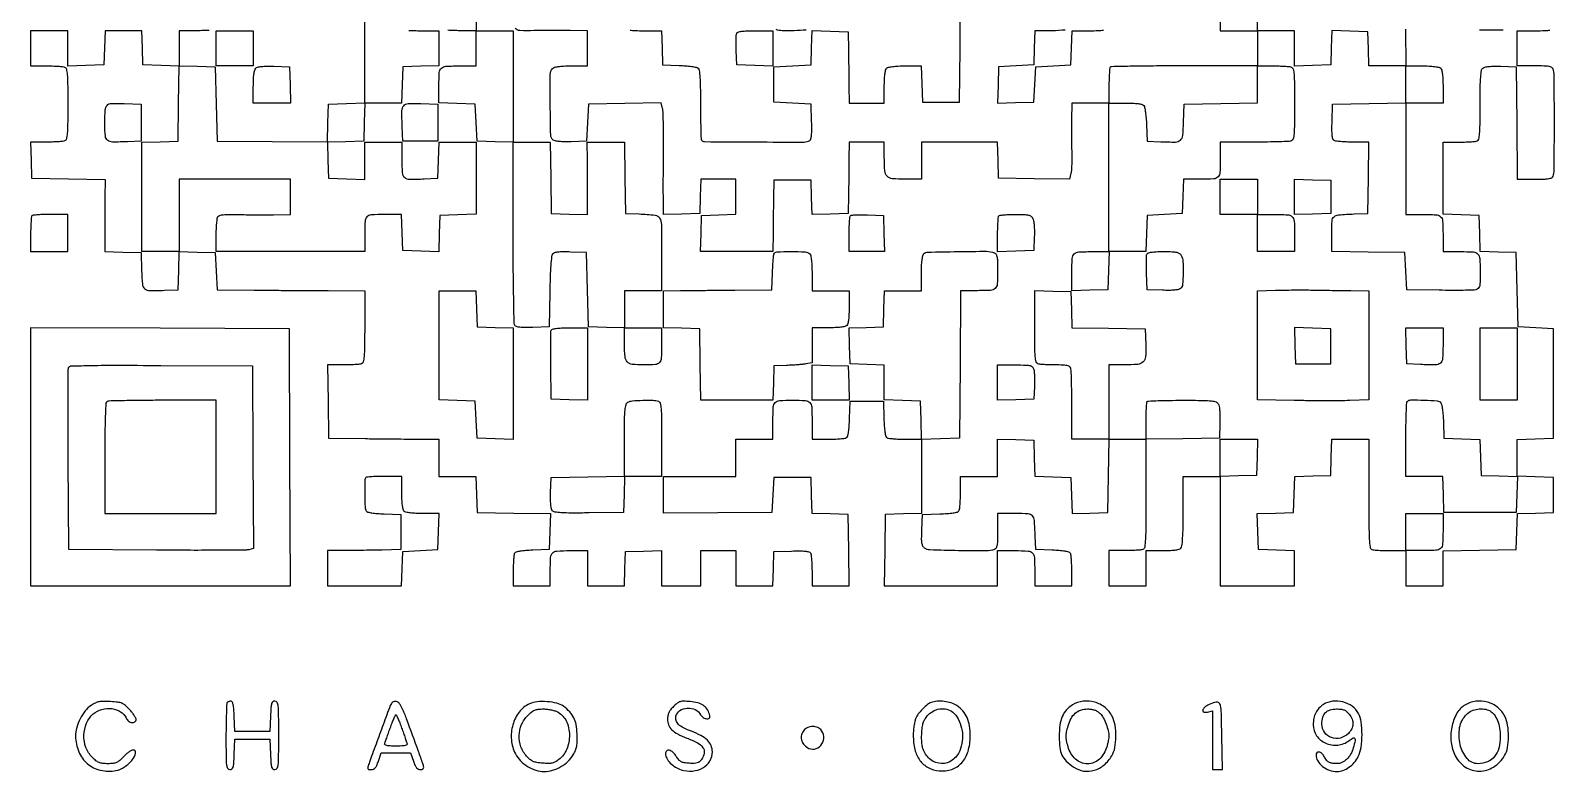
# Model space of a CAD drawing. Extents: x 156 to 936, y 95 to 969.
# Drawn here: x 156 to 936, y 95 to 474 of the extents above; entities that cross this region are included whole.
import ezdxf

# ---------------------------------------------------------------- set-up
doc = ezdxf.new("R2010")
doc.units = 0

msp = doc.modelspace()

# ---------------------------------------------------------------- linework, layer by layer
for points in [[(349.601181, 474.170532, 0.011397), (357.081787, 474), (365, 474), (365, 465.037526), (365, 456.075052), (355.75, 455.787526), (346.5, 455.5), (346.212474, 446.25), (345.924948, 437), (336.498686, 437), (327.072424, 437), (326.786212, 427.25), (326.5, 417.5), (317.212977, 417.211984), (307.925954, 416.923969), (308.212977, 407.711984), (308.5, 398.5), (317.75, 398.212474), (327, 397.924948), (327, 407.462474), (327, 417), (336.5, 417), (346, 417), (346, 408.019052, 0.01682), (346.227183, 401.267676, 0.202101), (347.372662, 398.990719, 0.176722), (349.88044, 398.058134, 0.012322), (357.520917, 398.199088), (364.5, 398.5), (364.787526, 407.75), (365.075052, 417), (374.537526, 417), (384, 417), (384, 398.537526), (384, 380.075052), (374.75, 379.787526), (365.5, 379.5), (365.211984, 370.212977), (364.923969, 360.925954), (355.711984, 361.212977), (346.5, 361.5), (346.212474, 370.75), (345.924948, 380), (337.069463, 380, 0.014889), (330.341871, 379.79962, 0.195866), (328.139748, 378.745668, 0.174757), (327.170318, 376.397656, 0.011384), (327, 368.918213), (327, 361), (289, 361), (251, 361), (251.015313, 369.25, -0.009665), (251.084374, 372.509357, -0.012708), (251.280368, 375.477874, -0.010213), (251.55538, 377.928183, -0.108551), (251.896124, 378.866166, -0.184333), (252.771148, 379.519725, -0.042456), (254.611371, 379.877611, -0.026789), (257.502486, 380.032888, -0.007081), (262.130811, 379.967769, 0.003372), (266.353091, 379.877032, 0.002083), (271.318113, 379.824514, 0.002089), (276.224355, 379.813556, 0.003753), (280.25, 379.851604), (289, 380), (289, 389), (289, 398), (279.75, 398.065327, 0.000911), (275.454106, 398.087835, 0.000484), (270.132812, 398.100863, 0.000482), (264.692963, 398.103677, 0.000748), (260, 398.094565, -0.000007), (255.342287, 398.078617, -0.000004), (250.014062, 398.060489, -0.000004), (244.851552, 398.043015, -0.000009), (240.75, 398.029238), (232, 398), (232, 379.5), (232, 361), (222.5, 361), (213, 361), (213, 388.962474), (213, 416.924948), (222.25, 417.212474), (231.5, 417.5), (231.771723, 436.787238), (232.043446, 456.074477), (241.271723, 455.787238), (250.5, 455.5), (251, 436.5), (251.5, 417.5), (279.714396, 417.300402), (307.928792, 417.100805), (308.214396, 426.800402), (308.5, 436.5), (317.75, 436.787526), (327, 437.075052), (327, 473.455738, -0.001559), (327.043843, 487.51473, -0.002438)], [(384, 483.393011), (384, 474), (393.5, 474), (403, 474), (403, 445.5), (403, 417), (412.477441, 417), (421.954883, 417), (422.227441, 398.75), (422.5, 380.5), (431.75, 380.212474), (441, 379.924948), (441.093918, 389.212474, 0.002282), (441.117363, 393.437854, 0.001343), (441.108771, 398.488977, 0.001343), (441.073069, 403.536528, 0.002296), (441.012598, 407.75), (440.83736, 417), (450.396121, 417), (459.954883, 417), (460.227441, 398.75), (460.5, 380.5), (467.5, 380.245668, -0.016774), (475.649643, 379.675385, -0.242391), (478.000194, 378.13868, -0.12618), (478.895179, 374.842613, -0.003527), (479, 359.980948), (479, 341), (469.5, 341), (460, 341), (460, 331.5), (460, 322), (469.5, 322), (479, 322), (479, 313.106989, -0.013048), (478.826319, 306.452734, -0.172537), (477.897552, 304.218081, -0.193967), (475.811393, 303.205172, -0.01721), (469.852471, 303, -0.024519), (463.919925, 303.291098, -0.18172), (461.425874, 304.519247, -0.16934), (460.26327, 307.135225, -0.020681), (460, 313.497658), (460, 321.924948), (450.75, 322.212474), (441.5, 322.5), (441, 341.5), (440.5, 360.5), (432.403945, 360.787955, 0.009179), (428.505848, 360.854987, 0.028683), (425.888226, 360.701645, 0.042759), (424.133146, 360.343442, 0.148905), (423.177736, 359.714159, 0.148709), (422.659149, 358.478879, 0.007389), (422.270344, 354.043584, 0.009943), (421.960504, 348.178124, 0.004405), (421.773792, 340.426204), (421.5, 322.5), (413.085653, 322.206902, -0.008519), (409.085459, 322.135766, -0.027159), (406.4185, 322.278749, -0.039341), (404.659703, 322.610638, -0.187221), (403.850966, 323.206902, -0.137259), (403.51657, 324.31728, -0.000528), (403.267102, 337.695067, -0.002655), (403.080334, 352.903649, -0.00166), (403.015313, 370.712474), (403, 416.924948), (393.75, 417.212474), (384.5, 417.5), (384, 427), (383.5, 436.5), (374.25, 436.787526), (365, 437.075052), (365, 445.930537, -0.014889), (365.20038, 452.658129, -0.195866), (366.254332, 454.860252, -0.174757), (368.602344, 455.829682, -0.011384), (376.081787, 456), (384, 456), (384, 465), (384, 474), (375.75, 474.015313, -0.008591), (372.501991, 474.077158, -0.011595), (369.568616, 474.251635, -0.008743)], [(462.839641, 474.311801, 0.034654), (465.412373, 474.06308, 0.006774), (470.068056, 474), (478.922134, 474), (479.211067, 465.25), (479.5, 456.5), (487.950164, 456.206324, -0.010785), (491.277033, 456.018795, -0.014438), (494.282148, 455.696775, -0.011573), (496.744742, 455.302473, -0.128401), (497.639667, 454.884087, -0.191657), (498.253173, 453.759339, -0.013522), (498.594317, 450.124863, -0.013051), (498.811289, 444.763348, -0.003739), (498.868405, 436.447311, 0.003152), (498.906789, 429.706687, 0.004847), (499.033328, 423.873794, 0.001759), (499.208212, 418.865012, 0.129506), (499.444731, 418.089428, 0.258104), (500.959902, 417.23784, 0.000633), (526.702972, 417.09386, 0.000984), (551.980868, 417.034214, 0.142382), (554.791346, 417.849904, 0.190694), (555.391597, 418.67559, 0.03736), (555.721258, 420.518039, 0.025891), (555.863419, 423.325341, 0.007874), (555.791346, 427.58457), (555.5, 436.5), (546, 437), (536.5, 437.5), (536.5, 446.5), (536.5, 455.5), (546, 456), (555.5, 456.5), (555.789473, 465.287003), (556.078945, 474.074007), (565.289473, 473.787003), (574.5, 473.5), (574.643608, 464, -0.000218), (574.706331, 459.727313, -0.000136), (574.776284, 454.720312, -0.000137), (574.842549, 449.784503, -0.000248), (574.893608, 445.75), (575, 437), (584, 437), (593, 437), (593, 445.3, -0.011084), (593.07823, 448.828493, -0.020332), (593.322289, 451.693122, -0.021091), (593.689458, 453.860329, -0.144849), (594.2, 454.8, -0.144682), (595.138013, 455.310039, -0.021131), (597.298731, 455.677383, -0.02038), (600.152513, 455.921656, -0.011159), (603.662474, 456), (611.924948, 456), (612.212474, 446.75), (612.5, 437.5), (622, 437.5), (631.5, 437.5), (631.765825, 464.931203, 0.001979), (631.845401, 478.813182, 0.009294)], [(247.393226, 474.169516, -0.011337), (239.918213, 474), (232, 474), (232, 464.962474), (232, 455.924948), (222.75, 456.212474), (213.5, 456.5), (213.211067, 465.25), (212.922134, 474), (203.5, 474), (194.077866, 474), (193.788933, 465.25), (193.5, 456.5), (184.25, 456.212474), (175, 455.924948), (175, 464.962474), (175, 474), (165.5, 474), (156, 474), (156, 465), (156, 456), (163.918213, 456, -0.00705), (167.066073, 455.955615, -0.008902), (169.9751, 455.821697, -0.007317), (172.400281, 455.631074, -0.06844), (173.418213, 455.393011, -0.248646), (174.287914, 454.395349, -0.036527), (174.720076, 451.657417, -0.018394), (174.948864, 446.766599, -0.00249), (175, 436.5, -0.00249), (174.948864, 426.233401, -0.018394), (174.720076, 421.342583, -0.036527), (174.287914, 418.604651, -0.248646), (173.418213, 417.606989, -0.068543), (172.399219, 417.368898, -0.007277), (169.964077, 417.178303, -0.008872), (167.042924, 417.044383, -0.007017), (163.880687, 417), (155.924948, 417), (156.212474, 407.75), (156.5, 398.5), (175.308155, 398.227721), (194.11631, 397.955442), (193.994184, 388.727721, 0.001587), (193.951937, 384.528032, 0.000933), (193.926724, 379.504479, 0.000933), (193.920254, 374.482371, 0.001592), (193.936029, 370.287526), (194, 361.075052), (203.25, 360.787526), (212.5, 360.5), (212.787398, 351.259666, 0.015844), (213.223546, 344.321238, 0.194277), (214.421808, 342.009645, 0.177046), (216.942653, 341.065605, 0.012739), (224.520917, 341.199088), (231.5, 341.5), (231.786659, 351.287041), (232.073318, 361.074081), (241.286659, 360.787041), (250.5, 360.5), (251, 351), (251.5, 341.5), (270.5, 341.293811, 0.000664), (279.132135, 341.211597, 0.000393), (289.426562, 341.135321, 0.000394), (299.697251, 341.07539, 0.000678), (308.25, 341.043811), (327, 341), (327, 322.606989, -0.002472), (326.948927, 312.276552, -0.018295), (326.72025, 307.359559, -0.036273), (326.288503, 304.606822, -0.24904), (325.418213, 303.606989, -0.068501), (324.399656, 303.368909, -0.007293), (321.968619, 303.178303, -0.008885), (319.052461, 303.044384, -0.007031), (315.896147, 303), (307.955869, 303), (308.227935, 284.25), (308.5, 265.5), (327.5, 265.299228, 0.000224), (335.452664, 265.218754, 0.000205), (343.635938, 265.142972, 0.000205), (350.936742, 265.081359, 0.000677), (355.75, 265.049228), (365, 265), (365, 255.5), (365, 246), (374.462474, 246), (383.924948, 246), (384.212474, 236.75), (384.5, 227.5), (403.287232, 227.227798), (422.074464, 226.955596), (421.787232, 217.727798), (421.5, 208.5), (413.031844, 208.206033, 0.010674), (409.460658, 208.005667, 0.020911), (406.63313, 207.666992, 0.02067), (404.533237, 207.236162, 0.192561), (403.797157, 206.706033, 0.110752), (403.494844, 205.866303, 0.009471), (403.251296, 203.57771, 0.012155), (403.07711, 200.806269, 0.009121), (403.015313, 197.75), (403, 190), (412.5, 190), (422, 190), (422, 197.418213, -0.01257), (422.178205, 204.50542, -0.179949), (423.159562, 206.785965, -0.190034), (425.370658, 207.807402, -0.014293), (432.106989, 208), (441, 208), (441, 199), (441, 190), (450.461067, 190), (459.922134, 190), (460.211067, 198.75), (460.5, 207.5), (469.75, 207.787526), (479, 208.075052), (479, 199.037526), (479, 190), (489, 190), (499, 190), (499, 199), (499, 208), (508, 208), (517, 208), (517, 199), (517, 190), (526.461067, 190), (535.922134, 190), (536.211067, 198.75), (536.5, 207.5), (545.41543, 207.791346, -0.007874), (549.674656, 207.863419, -0.025891), (552.481964, 207.721257, -0.03736), (554.324421, 207.391596, -0.190691), (555.150117, 206.791346, -0.10844), (555.472644, 205.905885, -0.010308), (555.733216, 203.60277, -0.012782), (555.918998, 200.812394, -0.009736), (555.984687, 197.75), (556, 190), (565.522559, 190), (575.045117, 190), (574.772559, 208.25), (574.5, 226.5), (565.287036, 226.787036), (556.074071, 227.074071), (555.787036, 236.287036), (555.5, 245.5), (546, 245.5), (536.5, 245.5), (536, 236.5), (535.5, 227.5), (507.75, 227.299631), (480, 227.099262), (480, 236.549631), (480, 246), (498.5, 246), (517, 246), (517, 255.5), (517, 265), (526.5, 265), (536, 265), (536, 274.393011, -0.012408), (536.176283, 281.495521, -0.178439), (537.149829, 283.780378, -0.191368), (539.345666, 284.805247, -0.01463), (546, 285, -0.01463), (552.654334, 284.805247, -0.191368), (554.850171, 283.780378, -0.178439), (555.823717, 281.495521, -0.012408), (556, 274.393011), (556, 265), (564.25, 265.015313, 0.008591), (567.498009, 265.077158, 0.011595), (570.431384, 265.251635, 0.008743), (572.855762, 265.495093, 0.112618), (573.707902, 265.798312, 0.195149), (574.24575, 266.552989, 0.020215), (574.673305, 268.737125, 0.020298), (575.008289, 271.707636, 0.009786), (575.207902, 275.532999), (575.5, 284.5), (584, 284.5), (592.5, 284.5), (592.792098, 275.532999, 0.009786), (592.991711, 271.707636, 0.020298), (593.326695, 268.737125, 0.020215), (593.75425, 266.552989, 0.195149), (594.292098, 265.798312, 0.112618), (595.144238, 265.495093, 0.008743), (597.568616, 265.251635, 0.011595), (600.501991, 265.077158, 0.008591), (603.75, 265.015313), (612, 265), (612, 246.037526), (612, 227.075052), (602.75, 226.787526), (593.5, 226.5), (593.227441, 208.25), (592.954883, 190), (621.977441, 190), (651, 190), (651, 199), (651, 208), (659.893011, 208, -0.014293), (666.629342, 207.807402, -0.190034), (668.840438, 206.785965, -0.179949), (669.821795, 204.50542, -0.01257), (670, 197.418213), (670, 190), (679.5, 190), (689, 190), (688.984687, 197.75, 0.009121), (688.92289, 200.806269, 0.012155), (688.748704, 203.57771, 0.009471), (688.505156, 205.866303, 0.110752), (688.202843, 206.706033, 0.192561), (687.466763, 207.236162, 0.02067), (685.36687, 207.666992, 0.020911), (682.539342, 208.005667, 0.010674), (678.968156, 208.206033), (670.5, 208.5), (670.245668, 215.5, 0.009074), (669.810854, 223.47539, 0.165509), (668.832254, 225.785755, 0.199016), (666.706186, 226.810651, 0.014075), (659.980948, 227), (651, 227), (651, 218.106989, -0.00673), (650.937024, 213.428287, -0.034532), (650.688469, 210.845898, -0.06988), (650.217093, 209.346128, -0.192406), (649.418213, 208.606989, -0.092118), (645.257899, 207.838367, -0.004379), (631.006148, 207.977807, -0.003049), (616.355023, 208.338894, -0.151297), (613.644932, 209.270365, -0.118939), (612.768477, 210.305331, -0.077992), (612.2893, 211.800071, -0.040111), (612.110962, 214.193453, -0.007825), (612.203802, 218.520365), (612.5, 226.5), (621.467001, 226.792098, 0.009786), (625.292364, 226.991711, 0.020298), (628.262875, 227.326695, 0.020215), (630.447011, 227.75425, 0.195149), (631.201688, 228.292098, 0.112618), (631.504907, 229.144238, 0.008743), (631.748365, 231.568616, 0.011595), (631.922842, 234.501991, 0.008591), (631.984687, 237.75), (632, 246), (641.5, 246), (651, 246), (651, 255.537526), (651, 265.075052), (660.25, 264.787526), (669.5, 264.5), (669.787036, 255.287036), (670.074071, 246.074071), (679.287036, 245.787036), (688.5, 245.5), (688.788016, 236.212977), (689.076031, 226.925954), (698.288016, 227.212977), (707.5, 227.5), (707.772065, 246.25), (708.044131, 265), (717.489278, 265), (726.934426, 265), (726.934426, 237.094407, -0.001519), (726.886312, 221.257021, -0.012056), (726.665224, 213.935252, -0.018991), (726.275534, 209.724126, -0.27518), (725.385426, 208.594407, -0.068895), (724.383989, 208.361159, -0.007139), (721.965469, 208.174607, -0.008769), (719.063702, 208.043456, -0.006907), (715.918213, 208), (708, 208), (708, 199), (708, 190), (717.5, 190), (727, 190), (727, 199), (727, 208), (735.3, 208, 0.011084), (738.828493, 208.07823, 0.020332), (741.693122, 208.322289, 0.021091), (743.860329, 208.689458, 0.144849), (744.8, 209.2, 0.17093), (745.380286, 210.411132, 0.011288), (745.716292, 214.324625, 0.011908), (745.936048, 219.919232, 0.003861), (746, 228.2), (746, 246), (755.5, 246), (765, 246), (765, 218), (765, 190), (784, 190), (803, 190), (803, 198.962474), (803, 207.924948), (793.75, 208.212474), (784.5, 208.5), (784.212977, 217.711984), (783.925954, 226.923969), (793.212977, 227.211984), (802.5, 227.5), (802.787036, 236.712964), (803.074071, 245.925929), (812.287036, 246.212964), (821.5, 246.5), (821.787526, 255.75), (822.075052, 265), (831.537526, 265), (841, 265), (841, 237.106989, 0.001482), (841.047441, 221.102837, 0.01238), (841.269618, 213.864913, 0.020733), (841.66906, 209.7558, 0.273), (842.581787, 208.606989, 0.06844), (843.599719, 208.368926, 0.007317), (846.0249, 208.178303, 0.008902), (848.933927, 208.044385, 0.00705), (852.081787, 208), (860, 208), (860, 199), (860, 190), (869.5, 190), (879, 190), (879, 198.977935), (879, 207.955869), (897.75, 208.227935), (916.5, 208.5), (916.787036, 217.712964), (917.074071, 226.925929), (926.287036, 227.212964), (935.5, 227.5), (935.5, 236.5), (935.5, 245.5), (926.25, 245.787526), (917, 246.075052), (917, 255.5), (917, 264.924948), (926.25, 265.212474), (935.5, 265.5), (935.5, 293.5), (935.5, 321.5), (926.5, 322), (917.5, 322.5), (917, 341.5), (916.5, 360.5), (907.287036, 360.787036), (898.074071, 361.074071), (897.787036, 370.287036), (897.5, 379.5), (888.25, 379.787526), (879, 380.075052), (879, 398.537526), (879, 417), (886.918213, 417, 0.00705), (890.066073, 417.044385, 0.008902), (892.9751, 417.178303, 0.007317), (895.400281, 417.368926, 0.06844), (896.418213, 417.606989, 0.246695), (897.285033, 418.593997, 0.037784), (897.719208, 421.260783, 0.018884), (897.948549, 426.025472, 0.002583), (898, 435.984544, -0.00321), (898.058818, 445.144905, -0.015308), (898.286175, 450.373569, -0.021944), (898.673661, 453.643515, -0.180999), (899.405204, 454.921326, -0.126804), (900.431833, 455.405224, -0.023545), (902.514748, 455.701133, -0.021342), (905.264652, 455.842502, -0.01153), (908.655204, 455.793771), (916.5, 455.5), (916.765335, 426.75), (917.030671, 398), (925.908347, 398, 0.006747), (930.577981, 398.063017, 0.03458), (933.156567, 398.311637, 0.069951), (934.654434, 398.783078, 0.192265), (935.393011, 399.581787, 0.091131), (935.951795, 402.573538, 0.000722), (935.987056, 427, 0.000722), (935.951795, 451.426462, 0.091131), (935.393011, 454.418213, 0.192406), (934.653872, 455.217093, 0.06988), (933.154102, 455.688469, 0.034532), (930.571713, 455.937024, 0.00673), (925.893011, 456), (917, 456), (917, 465), (917, 474), (925.980948, 474, 0.004718), (931.547349, 474.05252, 0.05329), (933.733065, 474.327943, 0.154152)], [(859.772065, 474.75), (860.044131, 456), (868.322065, 456, -0.011128), (871.839661, 455.921703, -0.02036), (874.697912, 455.677518, -0.021115), (876.861303, 455.310247, -0.144751), (877.8, 454.8, -0.144849), (878.310542, 453.860329, -0.021091), (878.677711, 451.693122, -0.020332), (878.92177, 448.828493, -0.011084), (879, 445.3), (879, 437), (869.5, 437), (860, 437), (860, 408.5), (860, 380), (867.918213, 380, -0.01141), (875.400012, 379.829247, -0.175208), (877.747254, 378.85745, -0.195511), (878.800362, 376.650479, -0.014768), (879, 369.893011), (879, 361), (887.893011, 361, -0.01475), (894.649733, 360.800634, -0.195308), (896.856829, 359.748727, -0.175386), (897.828979, 357.404021, -0.011451), (898, 349.937265, -0.005849), (897.943679, 345.122926, -0.059251), (897.661238, 343.143911, -0.157096), (896.993926, 342.106856, -0.111894), (895.75, 341.483537, -0.053901), (894.202744, 341.275019, -0.002978), (889.314063, 341.175744, -0.004581), (883.484344, 341.145502, -0.003332), (877, 341.214485), (860.5, 341.5), (860, 351), (859.5, 360.5), (840.75, 360.772065), (822, 361.044131), (822, 370.003013, -0.014145), (822.189786, 376.710381, -0.199221), (823.215181, 378.833819, -0.165247), (825.526075, 379.811123, -0.009063), (833.5, 380.245668), (840.5, 380.5), (840.772559, 398.75), (841.045117, 417), (832.772559, 417.015313, -0.009134), (829.509928, 417.080959, -0.012165), (826.550731, 417.266784, -0.009491), (824.107057, 417.526844, -0.110532), (823.208654, 417.849883, -0.190691), (822.608404, 418.675579, -0.03736), (822.278743, 420.518036, -0.025891), (822.136581, 423.325344, -0.007874), (822.208654, 427.58457), (822.5, 436.5), (841.25, 436.772065), (860, 437.044131), (860, 446.522065), (860, 456), (850.538933, 456), (841.077866, 456), (840.788933, 464.75), (840.5, 473.5), (831.289473, 473.787003), (822.078945, 474.074007), (821.789473, 465.287003), (821.5, 456.5), (812.25, 456.212474), (803, 455.924948), (803, 464.962474), (803, 474), (793.5, 474), (784, 474), (784, 465), (784, 456), (791.918213, 456, -0.00705), (795.066073, 455.955615, -0.008902), (797.9751, 455.821697, -0.007317), (800.400281, 455.631074, -0.06844), (801.418213, 455.393011, -0.248646), (802.287914, 454.395349, -0.036527), (802.720076, 451.657417, -0.018394), (802.948864, 446.766599, -0.00249), (803, 436.5, -0.00249), (802.948864, 426.233401, -0.018394), (802.720076, 421.342583, -0.036527), (802.287914, 418.604651, -0.248646), (801.418213, 417.606989, -0.081401), (800.244542, 417.364228, -0.002396), (795.184475, 417.178303, -0.00474), (789.207024, 417.044049, -0.003244), (782.418213, 417), (765, 417), (765, 409.081787, -0.011383), (764.829699, 401.602433, -0.17474), (763.860357, 399.254392, -0.19588), (761.658416, 398.200408, -0.014894), (754.931944, 398), (746.077866, 398), (745.788933, 389.25), (745.5, 380.5), (736.5, 380), (727.5, 379.5), (727.212474, 370.25), (726.924948, 361), (717.498686, 361), (708.072424, 361), (707.786212, 351.25), (707.5, 341.5), (698.25, 341.212474), (689, 340.924948), (689, 350.355485, -0.013197), (689.189698, 357.541333, -0.190437), (690.231208, 359.817374, -0.181487), (692.568899, 360.822885, -0.011786), (700.081787, 361), (708, 361), (708, 399), (708, 437), (698.5, 437), (689, 437), (688.838091, 428.25, 0.003771), (688.795283, 424.344205, 0.002445), (688.801941, 419.82698, 0.002458), (688.851714, 415.415346, 0.004662), (688.942392, 411.863125, -0.009179), (688.994347, 408.712284, -0.009166), (688.930666, 405.560183, -0.009041), (688.774891, 402.811481, -0.035393), (688.528646, 401.130423), (687.848688, 398.034595), (669.674344, 398.267298), (651.5, 398.5), (651.212474, 407.75), (650.924948, 417), (631.462474, 417), (612, 417), (612, 407.5), (612, 398), (603.535184, 398, -0.022302), (597.035872, 398.290042, -0.186391), (594.4438, 399.567014, -0.169875), (593.254185, 402.319431, -0.017857), (593, 409.434259), (593, 417), (584, 417), (575, 417), (574.920976, 408.25, -0.000753), (574.878466, 404.215499, -0.000414), (574.814941, 399.279688, -0.000413), (574.742218, 394.27269, -0.000662), (574.670976, 390), (574.5, 380.5), (565.289473, 380.212997), (556.078945, 379.925993), (555.789473, 388.712997), (555.5, 397.5), (546, 397.5), (536.5, 397.5), (536.301866, 388.5, 0.00132), (536.222157, 384.385751, 0.000758), (536.146698, 379.426562, 0.000758), (536.08599, 374.443617, 0.001265), (536.051866, 370.25), (536, 361), (517.462474, 361), (498.924948, 361), (499.212474, 370.25), (499.5, 379.5), (508.25, 379.788933), (517, 380.077866), (517, 389.038933), (517, 398), (508.038933, 398), (499.077866, 398), (498.788933, 389.25), (498.5, 380.5), (489.25, 380.212474), (480, 379.924948), (479.898752, 388.712474, -0.002787), (479.871905, 393.226986, -0.000901), (479.881459, 399.912414, -0.000898), (479.918831, 407.34701, -0.001008), (479.982061, 414.5, 0.003951), (480.001886, 421.213327, 0.005243), (479.907617, 427.320421, 0.003792), (479.736451, 432.427231, 0.051377), (479.469468, 434.271647), (478.772318, 437.043293), (460.136159, 436.771647), (441.5, 436.5), (441, 427), (440.5, 417.5), (432.655204, 417.206229, -0.011727), (429.32553, 417.159687, -0.020341), (426.563485, 417.298328, -0.021306), (424.44118, 417.58321, -0.129894), (423.445744, 418.045028, -0.217263), (422.245246, 420.529005, -0.003651), (422.010814, 436.138481, -0.004249), (422.022922, 451.582871, -0.172543), (423.162985, 454.696385, -0.155978), (424.086006, 455.286204, -0.030559), (426.04241, 455.678812, -0.024349), (428.822282, 455.924802, -0.009893), (432.622445, 456), (441, 456), (441, 465), (441, 474), (432.25, 474.144302, 0.003627), (428.201692, 474.181697, 0.001963), (423.219828, 474.172025, 0.001955), (418.147462, 474.122437, 0.003084), (413.796224, 474.03604, -0.01523), (406.428085, 474.068727, -0.205733), (404.044744, 475.192791, -0.181555)], [(552.980818, 474.363546, -0.010529), (546.803752, 474.020456, -0.014609), (540.708899, 473.988687, -0.085811), (537.581787, 474.606989, -0.273774)], [(685.653818, 474.352531, -0.026199), (678.930525, 474), (670.077866, 474), (669.788933, 465.25), (669.5, 456.5), (660.5, 456), (651.5, 455.5), (651.211971, 446.211971), (650.923942, 436.923942), (660.211971, 437.211971), (669.5, 437.5), (670, 446.5), (670.5, 455.5), (679.5, 456), (688.5, 456.5), (688.788933, 465.25), (689.077866, 474), (697.931944, 474, 0.006774), (702.587627, 474.06308, 0.034654), (705.160359, 474.311801, 0.07006)], [(909.747913, 474.197675, -0.00164), (897.74197, 474.293917)]]:
    msp.add_lwpolyline(points, format="xyb")
msp.add_lwpolyline([(764.984687, 492.25), (765, 474), (774.5, 474), (784, 474), (784, 493.5)])
for points in [[(270, 465), (270, 456), (260.5, 456), (251, 456), (251, 465), (251, 474), (260.5, 474), (270, 474)], [(821.5, 389), (821.5, 380.5), (812.25, 380.212474), (803, 379.924948), (803, 389), (803, 398.075052), (812.25, 397.787526), (821.5, 397.5)], [(384.212474, 331.75), (384.5, 322.5), (393.75, 322.212474), (403, 321.924948), (403, 293.424948), (403, 264.924948), (393.75, 265.212474), (384.5, 265.5), (384, 275), (383.5, 284.5), (374.282787, 284.787092), (365.065574, 285.074184), (365.065574, 313.037092), (365.065574, 341), (374.495261, 341), (383.924948, 341)], [(156, 256.007138), (156, 190), (222.50719, 190), (289.014379, 190), (288.75719, 255.75), (288.5, 321.5), (222.25, 321.757138), (156, 322.014276)], [(803.211971, 312.788029), (803.5, 303.5), (812.5, 303.5), (821.5, 303.5), (821.5, 312.5), (821.5, 321.5), (812.211971, 321.788029), (802.923942, 322.076058)], [(917, 303.5), (917, 285), (907.5, 285), (898, 285), (898, 303.5), (898, 322), (907.5, 322), (917, 322)], [(574.788933, 293.75), (575.077866, 285), (565.538933, 285), (556, 285), (556, 294.037526), (556, 303.075052), (565.25, 302.787526), (574.5, 302.5)], [(783.787526, 255.75), (783.5, 246.5), (774.25, 246.212474), (765, 245.924948), (765, 255.462474), (765, 265), (774.537526, 265), (784.075052, 265)]]:
    msp.add_lwpolyline(points, close=True)
for points in [[(536, 464.962474), (536, 455.924948), (526.75, 456.212474), (517.5, 456.5), (517.203033, 463.906415, -0.007079), (517.126964, 466.841003, -0.009185), (517.144753, 469.531874, -0.007235), (517.23321, 471.773024, -0.078282), (517.421649, 472.656415, -0.228018), (518.10667, 473.302323, -0.041983), (519.847946, 473.698536, -0.027394), (522.610611, 473.934044, -0.007567), (526.968615, 474), (536, 474)], [(288.787526, 446.25), (289.075052, 437), (279.537526, 437), (270, 437), (270, 445.3, -0.010869), (270.078193, 448.896692, -0.021373), (270.324495, 451.746533, -0.023516), (270.70151, 453.866807, -0.141534), (271.236619, 454.836619, -0.141627), (272.215618, 455.376564, -0.030081), (274.156875, 455.694801, -0.024175), (276.863904, 455.841129, -0.010354), (280.486619, 455.786619), (288.5, 455.5)], [(708.666667, 455.333333, 0.174709), (708.400808, 454.76784, 0.005871), (708.195833, 452.267708, 0.010477), (708.048334, 449.266524, 0.007039), (708, 445.833333), (708, 437), (716.377555, 437, -0.009913), (720.171204, 436.92478, -0.024242), (722.952749, 436.679019, -0.030268), (724.913227, 436.287489, -0.156365), (725.833879, 435.700164, -0.126595), (726.271826, 434.772011, -0.012295), (726.682026, 432.299919, -0.014976), (727.015093, 429.281363, -0.011302), (727.206324, 425.950164), (727.5, 417.5), (734.479083, 417.199088, 0.012739), (742.057347, 417.065605, 0.177046), (744.578192, 418.009645, 0.194277), (745.776454, 420.321238, 0.015844), (746.212602, 427.259666), (746.5, 436.5), (765.25, 436.772065), (784, 437.044131), (784, 446.522065), (784, 456), (746.666667, 456, 0.001672), (732.305602, 455.951986, 0.002714), (720.104167, 455.804167, 0.000419), (709.306701, 455.605679, 0.193922)], [(212.5, 427), (212.5, 417.5), (205.520917, 417.199088, -0.011811), (197.98911, 417.052442, -0.162596), (195.437447, 417.916553, -0.211695), (194.257441, 420.052759, -0.021864), (194, 425.937265, -0.011002), (194.165919, 433.476929, -0.175313), (195.125397, 435.803802, -0.203636), (197.295242, 436.801078, -0.015577), (203.87125, 436.787164), (212.5, 436.5)], [(364.5, 427), (364.5, 417.5), (355.5, 417.5), (346.5, 417.5), (346.201382, 424.988223, -0.010793), (346.053283, 433.09251, -0.171264), (346.964371, 435.647386, -0.215502), (349.19633, 436.765743, -0.018266), (355.778718, 436.788514), (364.5, 436.5)], [(784, 389), (784, 380), (791.918213, 380, -0.01141), (799.400012, 379.829247, -0.175208), (801.747254, 378.85745, -0.195511), (802.800362, 376.650479, -0.014768), (803, 369.893011), (803, 361), (793.5, 361), (784, 361), (784, 370.5), (784, 380), (774.5, 380), (765, 380), (765, 389), (765, 398), (774.5, 398), (784, 398)], [(156.666667, 379.333333, 0.174709), (156.400808, 378.76784, 0.005871), (156.195833, 376.267708, 0.010477), (156.048334, 373.266524, 0.007039), (156, 369.833333), (156, 361), (165.5, 361), (175, 361), (175, 370.5), (175, 380), (166.166667, 380, 0.007039), (162.733476, 379.951666, 0.010477), (159.732292, 379.804167, 0.005871), (157.23216, 379.599192, 0.174709)], [(592.787526, 370.25), (593.075052, 361), (584.037526, 361), (575, 361), (575, 369.833333, -0.007429), (575.05105, 373.269125, -0.010988), (575.206746, 376.278621, -0.006414), (575.423524, 378.778731, -0.173222), (575.703816, 379.370483, -0.17855), (576.286747, 379.639255, -0.007766), (578.564452, 379.783202, -0.012381), (581.319749, 379.846095, -0.008434), (584.453816, 379.787149), (592.5, 379.5)], [(669.008312, 377.984468, -0.085886), (669.410016, 376.772475, -0.016005), (669.683915, 374.435874, -0.016723), (669.826685, 371.651967, -0.014587), (669.793496, 368.734468), (669.5, 361.5), (660.25, 361.212474), (651, 360.924948), (651, 369.795808, -0.007009), (651.048332, 373.243385, -0.010438), (651.195833, 376.256685, -0.00583), (651.400781, 378.767459, -0.174822), (651.666667, 379.333333, -0.171164), (652.220445, 379.598354, -0.007179), (654.428206, 379.804167, -0.011682), (657.095155, 379.951616, -0.007967), (660.131483, 380, -0.007548), (664.548122, 379.933322, -0.048307), (666.765464, 379.650803, -0.102816), (668.085435, 379.048339, -0.112042)], [(554.8, 359.8, -0.147006), (555.316915, 358.838945, -0.020534), (555.681818, 356.584848, -0.019692), (555.923212, 353.57572, -0.010168), (556, 349.8), (556, 341), (565.5, 341), (575, 341), (575, 332.7, -0.011084), (574.92177, 329.171507, -0.020332), (574.677711, 326.306878, -0.021091), (574.310542, 324.139671, -0.144849), (573.8, 323.2, -0.144849), (572.860329, 322.689458, -0.021091), (570.693122, 322.322289, -0.020332), (567.828493, 322.07823, -0.011084), (564.3, 322), (556, 322), (556, 313.045313), (556, 304.090626), (552.75, 303.541226, -0.016338), (551.067278, 303.313028, -0.005182), (548.545313, 303.080976, -0.005167), (545.726918, 302.880374, -0.005727), (543, 302.745913), (536.5, 302.5), (536.211067, 293.75), (535.922134, 285), (517.483626, 285), (499.045117, 285), (498.772559, 303.25), (498.5, 321.5), (489.25, 321.787526), (480, 322.075052), (480, 331.537526), (480, 341), (488.75, 341.060367, 0.00041), (493.35831, 341.095943, 0.000117), (500.510938, 341.158706, 0.000118), (508.584007, 341.23334, 0.000125), (516.5, 341.310367), (535.5, 341.5), (535.768614, 350, -0.004465), (535.904305, 353.346889, -0.006031), (536.090511, 356.370313, -0.004196), (536.297926, 358.895256, -0.063887), (536.487229, 359.75, -0.302967), (537.975738, 360.851074, -0.011451), (545.241257, 361.037346, -0.013898), (552.427086, 360.857199, -0.18521)], [(649.418213, 360.393011, -0.191418), (650.215888, 359.657806, -0.070374), (650.68772, 358.171299, -0.03487), (650.936736, 355.615452, -0.006853), (651, 351, -0.015105), (650.798403, 344.328164, -0.196397), (649.743636, 342.134952, -0.17403), (647.395765, 341.169684, -0.011363), (639.930238, 341), (632.02405, 341), (631.762025, 303.25), (631.5, 265.5), (621.786643, 265.21423), (612.073287, 264.92846), (611.786643, 274.71423), (611.5, 284.5), (602.25, 284.787526), (593, 285.075052), (593, 293.998593), (593, 302.922134), (584.25, 303.211067), (575.5, 303.5), (575.212997, 312.710527), (574.925993, 321.921055), (583.712997, 322.210527), (592.5, 322.5), (592.787526, 331.75), (593.075052, 341), (602.537526, 341), (612, 341), (612, 349.8, -0.010168), (612.076788, 353.57572, -0.019692), (612.318182, 356.584848, -0.020534), (612.683085, 358.838945, -0.147006), (613.2, 359.8, -0.192327), (615.295436, 360.699267, -0.00225), (630.616753, 361.019097, -0.003894), (645.347604, 361.145544, -0.09206)], [(744.964816, 359.065741, -0.106729), (745.87883, 355.872074, -0.021971), (746.009357, 349.981917, -0.017974), (745.670347, 344.115342, -0.198655), (744.594796, 342.078674, -0.126804), (743.568167, 341.594776, -0.023545), (741.485252, 341.298867, -0.021342), (738.735348, 341.157498, -0.01153), (735.344796, 341.206229), (727.5, 341.5), (727.206869, 349.916411, -0.006125), (727.131923, 353.23728, -0.008183), (727.150171, 356.252242, -0.006003), (727.236697, 358.764851, -0.080166), (727.425484, 359.666411, -0.220823), (728.073166, 360.294093, -0.044921), (729.664091, 360.692306, -0.02981), (732.149804, 360.931365, -0.009069), (735.933431, 361, -0.0074), (740.407308, 360.933784, -0.045377), (742.695822, 360.657161, -0.096493), (744.053158, 360.077882, -0.121501)], [(688.787236, 331.271928), (689.074471, 322.043857), (707.787236, 321.771928), (726.5, 321.5), (726.796198, 313.520365, -0.024754), (726.7176, 307.179672, -0.188489), (725.484212, 304.521953, -0.172538), (722.711576, 303.277182, -0.02007), (715.80887, 303), (708, 303), (708, 284), (708, 265), (698.5, 265), (689, 265), (689, 282.418213, 0.003244), (688.955951, 289.207024, 0.00474), (688.821697, 295.184475, 0.002396), (688.635772, 300.244542, 0.081401), (688.393011, 301.418213, 0.176711), (687.715136, 302.197023, 0.077051), (686.40921, 302.675157, 0.040223), (684.220641, 302.931881, 0.009092), (680.474799, 303, -0.007618), (677.55946, 303.044422, -0.009419), (674.846597, 303.178303, -0.008009), (672.581709, 303.369384, -0.066654), (671.581787, 303.606989, -0.249177), (670.711291, 304.60758, -0.036185), (670.27969, 307.365513, -0.018261), (670.051051, 312.291687, -0.002466), (670, 322.644515), (670, 341.075052), (679.25, 340.787526), (688.5, 340.5)], [(831.75, 341.063793), (841, 341), (841, 313.036212), (841, 285.072424), (831.25, 284.786212, -0.005573), (826.247186, 284.695144, -0.001813), (818.85625, 284.669796, -0.001807), (810.643566, 284.70109, -0.002035), (802.75, 284.791817), (784, 285.083634), (784, 313.004291), (784, 340.924948), (793.25, 341.212474, -0.004156), (797.51219, 341.309506, -0.002297), (802.720312, 341.360841, -0.002289), (807.999661, 341.364454, -0.003681), (812.5, 341.313793, 0.000868), (817.000323, 341.237811, 0.00054), (822.279688, 341.163546, 0.000542), (827.487862, 341.101549, 0.000981)], [(441, 303.462474), (441, 284.924948), (431.75, 285.212474), (422.5, 285.5), (422.267123, 302.5, -0.00257), (422.210592, 309.10516, -0.003849), (422.235279, 314.873438, -0.001636), (422.310426, 319.800433, -0.082207), (422.485738, 320.75, -0.245532), (423.122652, 321.334658, -0.032523), (424.976495, 321.702901, -0.02475), (427.790814, 321.932979, -0.008021), (431.968615, 322), (441, 322)], [(879, 313.019052, -0.01682), (878.772817, 306.267676, -0.202101), (877.627338, 303.990719, -0.176722), (875.11956, 303.058134, -0.012322), (867.479083, 303.199088), (860.5, 303.5), (860.212474, 312.75), (859.924948, 322), (869.462474, 322), (879, 322)], [(269.759875, 255.77153), (270.019749, 209.043061), (267.759875, 208.494001, -0.057675), (266.004934, 208.276836, -0.000538), (252.945088, 208.187752, -0.00181), (237.910959, 208.155786, -0.001169), (220.5, 208.222471), (175.5, 208.5), (175.239372, 254.5, -0.000997), (175.174287, 272.225103, -0.001596), (175.197198, 287.357597, -0.000282), (175.267665, 300.72814, -0.090314), (175.461789, 301.759906, -0.301449), (176.45055, 302.464468, -0.003096), (185.402033, 302.70934, -0.005599), (198.68089, 302.841585, -0.001079), (222.722417, 302.759906), (269.5, 302.5)], [(669.534354, 300.719147, -0.044171), (669.737794, 299.439148, -0.009649), (669.849527, 297.207982, -0.009978), (669.877508, 294.613115, -0.009424), (669.803406, 291.969147), (669.5, 285.5), (660.25, 285.212474), (651, 284.924948), (651, 293.962474), (651, 303), (659.980948, 303, -0.004691), (665.5706, 302.947559, -0.053952), (667.747446, 302.670573, -0.155692), (668.866582, 301.994753, -0.118734)], [(195.25, 284.337719, 0.286605), (194.579791, 283.416621, 0.006896), (194.265434, 277.906228, 0.008864), (194.055066, 269.647433, 0.001935), (194, 255.416667), (194, 227), (222.5, 227), (251, 227), (251, 256), (251, 285), (223.75, 284.921053, 0.001717), (213.21496, 284.854351, 0.002675), (204.1375, 284.717133, 0.000767), (196.247198, 284.543529, 0.090243)], [(477.418213, 284.393011, -0.25083), (478.291215, 283.38321, -0.035117), (478.721037, 280.561114, -0.017848), (478.949213, 275.521809, -0.002389), (479, 264.893011), (479, 246), (469.537526, 246), (460.075052, 246), (459.787526, 236.75), (459.5, 227.5), (441.846114, 227.281726, -0.003186), (432.743893, 227.227191, -0.015253), (427.55438, 227.387523, -0.021751), (424.307926, 227.729282, -0.184474), (423.052344, 228.43693, -0.129224), (422.58571, 229.439282, -0.02179), (422.298437, 231.552657, -0.02056), (422.159204, 234.312041, -0.011683), (422.206229, 237.655204), (422.5, 245.5), (441.25, 245.772065), (460, 246.044131), (460, 264.472375, -0.002323), (460.05005, 275.247123, -0.020116), (460.287568, 280.039895, -0.047097), (460.776093, 282.666816, -0.193718), (461.75, 283.919901, -0.111499), (464.027634, 284.637786, -0.013267), (469.344954, 284.939707, -0.014708), (474.666016, 284.943819, -0.084643)], [(764.02949, 282.944897, -0.088828), (764.423103, 281.733673, -0.014662), (764.688284, 279.280836, -0.01571), (764.826268, 276.344376, -0.01331), (764.79184, 273.237562), (764.5, 265.5), (745.75, 265.227935), (727, 264.955869), (727, 274.311268, -0.006288), (727.045661, 277.942075, -0.009473), (727.185166, 281.103684, -0.004861), (727.378282, 283.753061, -0.17756), (727.630351, 284.297018, -0.18824), (728.212086, 284.552124, -0.001617), (733.174243, 284.740338, -0.005363), (738.919099, 284.877953, -0.003397), (745.618001, 284.921019, -0.002217), (756.280169, 284.869847, -0.024427), (760.54442, 284.621913, -0.069684), (762.792112, 284.057394, -0.175311)], [(877.833879, 283.700164, -0.126595), (878.271826, 282.772011, -0.012295), (878.682026, 280.299919, -0.014976), (879.015093, 277.281363, -0.011302), (879.206324, 273.950164), (879.5, 265.5), (888.712964, 265.212964), (897.925929, 264.925929), (898.212964, 255.712964), (898.5, 246.5), (907.787023, 246.211984), (917.074046, 245.923969), (916.787023, 236.711984), (916.5, 227.5), (898, 227.5), (879.5, 227.5), (879.212474, 236.75), (878.924948, 246), (869.462474, 246), (860, 246), (860, 264.833333, -0.00331), (860.048116, 272.100704, -0.005233), (860.195833, 278.330208, -0.001542), (860.396624, 283.716865, -0.188448), (860.666667, 284.333333, -0.197921), (862.554382, 285.119473, -0.010171), (869.304051, 285.007922, -0.010041), (876.04997, 284.623341, -0.202981)], [(327.666667, 245.333333, 0.19516), (327.05564, 243.887811, 0.005527), (327.032329, 237.023097, 0.007019), (327.178499, 230.287185, 0.133392), (327.797157, 228.293967, 0.192561), (328.533237, 227.763838, 0.02067), (330.63313, 227.333008, 0.020911), (333.460658, 226.994333, 0.010674), (337.031844, 226.793967), (345.5, 226.5), (345.5, 217.5), (345.5, 208.5), (336, 208.300092, -0.001205), (331.692564, 208.219838, -0.000722), (326.573437, 208.144193, -0.000722), (321.478044, 208.083617, -0.001257), (317.25, 208.050092), (308, 208), (308, 199), (308, 190), (326.961067, 190), (345.922134, 190), (346.211067, 198.75), (346.5, 207.5), (355.5, 208), (364.5, 208.5), (364.787526, 217.75), (365.075052, 227), (356.737526, 227, -0.01101), (353.190499, 227.078116, -0.020283), (350.315021, 227.321964, -0.021051), (348.141321, 227.688958, -0.145015), (347.2, 228.2, -0.144849), (346.689458, 229.139671, -0.021091), (346.322289, 231.306878, -0.020332), (346.07823, 234.171507, -0.011084), (346, 237.7), (346, 246), (337.166667, 246, 0.007039), (333.733476, 245.951666, 0.010477), (330.732292, 245.804167, 0.005871), (328.23216, 245.599192, 0.174709)], [(879, 218.106989, -0.014768), (878.800362, 211.349521, -0.195511), (877.747254, 209.14255, -0.175208), (875.400012, 208.170753, -0.01141), (867.918213, 208), (860, 208), (860, 217.5), (860, 227), (869.5, 227), (879, 227)], [(187, 128.829533, 0.074873), (183.876986, 125.978477, 0.053454), (181.300266, 121.998992, 0.052611), (179.586657, 117.483217, 0.065694), (179.021962, 113.03811, 0.097976), (180.629645, 105.113996, 0.118161), (185.09777, 98.995215, 0.120081), (191.790416, 95.630715, 0.103428), (199.678869, 95.467578, 0.108116), (204.049224, 97.319669, 0.065371), (208.192291, 101.154596, 0.129812), (209.726614, 104.454146, 0.467085), (208.432848, 106, 0.130351), (207.622639, 105.785126, 0.026222), (206.3564, 104.971875, 0.026062), (204.943487, 103.839885, 0.021776), (203.564771, 102.5, -0.024939), (201.585045, 100.600217, -0.076152), (200.014725, 99.609311, -0.076999), (198.229602, 99.139754, -0.025885), (195.531923, 99, -0.026156), (192.883695, 99.138628, -0.071017), (191.065399, 99.595938, -0.071997), (189.461939, 100.539604, -0.027436), (187.526097, 102.273903, -0.109894), (184.302088, 107.342885, -0.093593), (183.284528, 113.610844, -0.094929), (184.623318, 119.741735, -0.117285), (188.095612, 124.426999, -0.106086), (192.491579, 126.761178, -0.099727), (197.560821, 127.157114, -0.108478), (202.052292, 125.583663, -0.14863), (204.868104, 122.390135, 0.120484), (206.094496, 120.833665, 0.124305), (207.88709, 120.041075, 0.18771), (209.361942, 120.343328, 0.254691), (210, 121.514685, 0.122435), (209.799288, 122.322063, 0.022129), (209.009394, 123.66537, 0.022679), (207.91879, 125.189258, 0.018828), (206.627725, 126.709159, 0.02632), (204.489735, 128.808801, 0.082189), (202.786406, 129.876017, 0.068841), (200.66791, 130.435581, 0.014803), (196.877725, 130.782078, 0.014371), (193.314042, 130.899095, 0.049851), (191.021, 130.67936, 0.063704), (189.123698, 130.045575, 0.035218)], [(256.666667, 130.333333, 0.187071), (256.397132, 129.722453, 0.001897), (256.195833, 124.917708, 0.005817), (256.04814, 119.333838, 0.003703), (256, 112.833333, 0.001963), (256.041615, 102.235498, 0.026991), (256.279078, 98.399373, 0.101039), (256.856817, 96.63942, 0.269294), (257.957936, 96, 0.164207), (259.008978, 96.354742, 0.160667), (259.64141, 97.276855, 0.055115), (259.981863, 99.231624, 0.006162), (260.207936, 103.75), (260.5, 111.5), (269.5, 111.5), (278.5, 111.5), (278.792064, 103.75, 0.006162), (279.018137, 99.231624, 0.055115), (279.35859, 97.276855, 0.160667), (279.991022, 96.354742, 0.164207), (281.042064, 96, 0.274756), (282.146947, 96.656723, 0.097008), (282.722029, 98.484496, 0.025991), (282.958715, 102.461115, 0.00187), (283, 113.5, 0.00187), (282.958715, 124.538885, 0.025991), (282.722029, 128.515504, 0.097008), (282.146947, 130.343277, 0.274756), (281.042064, 131, 0.164207), (279.991022, 130.645258, 0.160667), (279.35859, 129.723145, 0.055115), (279.018137, 127.768376, 0.006162), (278.792064, 123.25), (278.5, 115.5), (269.5, 115.5), (260.5, 115.5), (260.207936, 123.25, 0.009151), (260.004998, 126.872045, 0.031825), (259.682895, 129.192992, 0.051713), (259.241908, 130.594412, 0.299121), (258.624602, 131, 0.045119), (258.081293, 130.950872, 0.036973), (257.51681, 130.804167, 0.038365), (257.01482, 130.589038, 0.076104)], [(340.130496, 128.81934, 0.001573), (338.302244, 123.913851, 0.000231), (334.636493, 113.968517, 0.000205), (330.959726, 103.966389, 0.002025), (329.4311, 99.75, 0.008186), (328.616156, 97.350325, 0.137117), (328.584157, 96.519131, 0.300971), (329.022305, 96.109275, 0.041862), (330.325193, 96, 0.098876), (331.488528, 96.232322, 0.115382), (332.40111, 96.889306, 0.074554), (333.194102, 98.13127, 0.02165), (334.030834, 100.25), (335.5, 104.5), (343, 104.5), (350.5, 104.5), (351.969166, 100.25, 0.021645), (352.806071, 98.130766, 0.074599), (353.599076, 96.888969, 0.115448), (354.511886, 96.232221, 0.09877), (355.675985, 96, 0.143758), (356.824037, 96.337049, 0.287965), (357.210376, 97.159992, 0.05441), (356.766591, 99.050627, 0.002535), (354.543347, 105.25, 0.000988), (348.450226, 121.870822, 0.016623), (346.242887, 127.293098, 0.055671), (344.73562, 129.859279, 0.197361), (343.129566, 130.81934, 0.074042), (342.122053, 130.820603, 0.110847), (341.303916, 130.505766, 0.101517), (340.650415, 129.845581, 0.054573)], [(411.379122, 129.618381, 0.123678), (406.116601, 125.43784, 0.095197), (402.825044, 118.853176, 0.090407), (402.108126, 111.200436, 0.097318), (404.185974, 104, 0.075166), (406.745774, 100.452146, 0.062529), (410.393332, 97.557387, 0.062418), (414.650499, 95.649785, 0.074284), (419, 95, 0.07559), (423.147826, 95.630674, 0.055047), (427.429457, 97.500621, 0.055177), (431.188437, 100.252849, 0.077133), (433.785396, 103.5, 0.032205), (434.948635, 105.870154, 0.052497), (435.582099, 108.016698, 0.04282), (435.826258, 110.539562, 0.014638), (435.75863, 114.218033, 0.033339), (435.209049, 119.004914, 0.070495), (434.030417, 122.541176, 0.074917), (431.970393, 125.475908, 0.041996), (428.701649, 128.373429, 0.10189), (425.383704, 129.928357, 0.040879), (420.406651, 130.698175, 0.040915), (415.267404, 130.646579, 0.08354)], [(426.066492, 125.301651, -0.152819), (430.248023, 120.666019, -0.104902), (431.815782, 113.707873, -0.100677), (430.437325, 106.466359, -0.129171), (426.37118, 101.069606, -0.040912), (424.633625, 99.91526, -0.072198), (423.025056, 99.308919, -0.057143), (421.064092, 99.107871, -0.017468), (418.082013, 99.24791, -0.02074), (415.123118, 99.614699, -0.06116), (413.16068, 100.193858, -0.071578), (411.571994, 101.17239, -0.03667), (409.885622, 102.801981, -0.096927), (406.990761, 107.675868, -0.093047), (406.091026, 113.353943, -0.093019), (407.311734, 118.973207, -0.096796), (410.478869, 123.678869, -0.02671), (412.439601, 125.440606, -0.071581), (414.049837, 126.396365, -0.071592), (415.864088, 126.859248, -0.026723), (418.495708, 127, -0.030419), (420.520773, 126.876686, -0.024765), (422.662394, 126.50651, -0.025491), (424.622509, 125.960557, -0.052786)], [(485.043315, 128.197161, 0.031678), (483.628363, 126.590582, 0.054459), (482.697203, 125.071534, 0.060277), (482.175941, 123.502238, 0.050114), (482, 121.751237, 0.098347), (482.584554, 118.808079, 0.101797), (484.24662, 116.352497, 0.073899), (487.228272, 114.199684, 0.029152), (491.862213, 112.132872, -0.030968), (497.401292, 109.638214, -0.121301), (500.183871, 107.165499, -0.199111), (500.76901, 104.417356, -0.10734), (499.407563, 101.17149, -0.059527), (498.367463, 100.009086, -0.104275), (497.247829, 99.376681, -0.074057), (495.707368, 99.130426, -0.018855), (493.17174, 99.198984, -0.023325), (490.581347, 99.488695, -0.082048), (488.995632, 100.017264, -0.094494), (487.785168, 100.983983, -0.037091), (486.514177, 102.71148, 0.061935), (484.780096, 104.83894, 0.128346), (482.920907, 105.873802, 0.259954), (481.593294, 105.526261, 0.204301), (481, 104.134859, 0.127823), (481.607675, 101.796683, 0.064939), (483.430568, 99.339289, 0.060176), (486.030054, 97.225719, 0.067944), (488.957187, 95.894681, 0.091104), (494.820358, 95.250733, 0.112002), (500.074606, 96.849554, 0.126782), (503.680065, 100.350421, 0.137837), (505, 105.04747, 0.104703), (504.32701, 108.226049, 0.094647), (502.41078, 110.991109, 0.072085), (499.110535, 113.408102, 0.034256), (494.289491, 115.559401, -0.027081), (490.154896, 117.333753, -0.078267), (487.618389, 119.128338, -0.124442), (486.419663, 121.078136, -0.138251), (486.356038, 123.282431, -0.186306), (488.386169, 126.160709, -0.132652), (492.165044, 127.43126, -0.125601), (496.230273, 126.652357, -0.16143), (498.974382, 124.047868, 0.069061), (499.544595, 123.264656, 0.056047), (500.345382, 122.601561, 0.057688), (501.243994, 122.151423, 0.087507), (502.102571, 122, 0.049891), (503.113572, 122.101131, 0.209908), (503.601002, 122.444137, 0.176335), (503.726828, 123.082204, 0.033965), (503.462882, 124.25, 0.074605), (502.179358, 126.982584, 0.099723), (500.243997, 128.912348, 0.084844), (497.459256, 130.142195, 0.040987), (493.602738, 130.783038, 0.015518), (490.291219, 130.954412, 0.078677), (488.465631, 130.703921, 0.095109), (486.973895, 129.92154, 0.028186)], [(617, 130.293772, 0.076067), (615.087075, 129.242999, 0.032325), (612.880512, 127.312465, 0.031852), (610.82153, 124.982384, 0.045131), (609.329611, 122.653901, 0.058543), (608.746312, 121.116717, 0.020527), (608.265429, 118.800102, 0.019742), (607.933766, 116.142269, 0.019727), (607.812664, 113.465866, 0.059891), (608.641283, 106.220524, 0.100391), (611.207019, 100.67913, 0.114368), (615.441847, 97.04421, 0.095299), (621.135764, 95.335487, 0.109106), (627.531938, 96.079696, 0.127286), (632.614084, 99.455999, 0.11177), (635.861825, 105.281659, 0.071036), (636.981996, 113, 0.037954), (636.589727, 118.321572, 0.065807), (635.362952, 122.573767, 0.075077), (633.22174, 125.972609, 0.067551), (630.102117, 128.730067, 0.071738), (627.275861, 130.080428, 0.045959), (623.712854, 130.842235, 0.045947), (620.069193, 130.940475, 0.071519)], [(628.759074, 124.75, -0.085002), (631.368258, 120.794845, -0.0666), (632.793891, 115.84745, -0.06477), (632.890153, 110.557266, -0.071274), (631.605633, 105.598574, -0.136548), (627.802171, 100.770011, -0.164414), (622.321063, 99.036776, -0.161085), (616.82786, 100.974165, -0.130637), (613.015001, 105.963785, -0.05281), (612.536009, 107.585614, -0.022749), (612.229554, 109.822322, -0.021215), (612.106362, 112.373544, -0.019511), (612.193525, 114.998696, -0.017974), (612.54529, 118.238524, -0.052046), (613.09845, 120.42224, -0.063892), (614.015679, 122.185354, -0.039187), (615.500975, 124.001017, -0.094023), (618.603499, 126.212748, -0.094124), (622.299328, 127.133366, -0.099561), (625.903375, 126.617994, -0.119955)], [(689.298549, 129.040484, 0.072498), (686.140399, 126.421773, 0.084662), (684.057336, 123.134723, 0.068092), (682.896727, 118.770992, 0.030357), (682.519851, 112.82333, 0.030153), (682.84458, 107.201913, 0.082501), (683.950743, 103.392704, 0.090439), (686.158906, 100.349053, 0.041321), (689.989831, 97.25, 0.111134), (695.041378, 95.254442, 0.111069), (700.461949, 95.614734, 0.103537), (705.499977, 98.327511, 0.08537), (709.439951, 103.003398, 0.0871), (711.001998, 107.202904, 0.043096), (711.550133, 112.883083, 0.042857), (711.111703, 118.671508, 0.075167), (709.643538, 123.234237, 0.108612), (706.01802, 127.738391, 0.100002), (700.733482, 130.471739, 0.099733), (694.789885, 130.943408, 0.107393)], [(703.463184, 124.627725, -0.071664), (705.066024, 122.485319, -0.032026), (706.553885, 119.285158, -0.032033), (707.639065, 115.86366, -0.060846), (707.988846, 113, -0.040312), (707.922639, 112.18014, -0.009094), (707.672974, 110.803016, -0.009367), (707.325173, 109.219966, -0.00896), (706.913537, 107.627288, -0.138911), (703.098481, 101.361208, -0.189171), (697, 98.96827, -0.189171), (690.901519, 101.361208, -0.138911), (687.086463, 107.627288, -0.016035), (686.307694, 110.826608, -0.051755), (686.08232, 113.000815, -0.051724), (686.308189, 115.175662, -0.016001), (687.087847, 118.377725, -0.056939), (688.604313, 122.124398, -0.089369), (690.77389, 124.825974, -0.097959), (693.58922, 126.440247, -0.081511), (697, 127, -0.03249), (699.042272, 126.867152, -0.055523), (700.699737, 126.460055, -0.060584), (702.125805, 125.730633, -0.047931)], [(759.25, 129.266966, 0.0524), (756.908906, 127.767927, 0.177961), (755.985285, 126.242085, 0.415761), (756.587512, 125.354117, 0.108602), (758.5, 125.410644), (761, 126.038104), (761, 111.019052), (761, 96), (763.523614, 96), (766.047228, 96), (765.773614, 113.237194, 0.003866), (765.472216, 126.003186, 0.089024), (764.718468, 129.558395, 0.357152), (762.951468, 130.519661, 0.069361)], [(817.816673, 129.282228, 0.064476), (815.506442, 127.398665, 0.072299), (813.855228, 125.054488, 0.068217), (812.874558, 122.22008, 0.049258), (812.545455, 118.887582, 0.152416), (814.283398, 113.318724, 0.138415), (818.938025, 109.471567, 0.13166), (825.11423, 108.514046, 0.132933), (830.91622, 110.779937, -0.028545), (833.047682, 112.175074, -0.415475), (833.834534, 111.961483, -0.191224), (834.0013, 110.780629, -0.010428), (833.023882, 107.08327, -0.057555), (831.654333, 103.79165, -0.074927), (829.658464, 101.213845, -0.085201), (827.225745, 99.576577, -0.107252), (824.575686, 99.015313, -0.035632), (822.182767, 99.198035, -0.094444), (820.569559, 99.761025, -0.09908), (819.321759, 100.859007, -0.041761), (818.11452, 102.75, 0.086049), (816.96149, 104.246792, 0.145498), (815.549705, 104.935328, 0.244781), (814.46899, 104.582788, 0.196302), (814, 103.434259, 0.137972), (814.859501, 100.378785, 0.089001), (817.316273, 97.611112, 0.08136), (820.825722, 95.671319, 0.08619), (824.70034, 95.003738, 0.088132), (827.782569, 95.555524, 0.0649), (830.861292, 97.168427, 0.061727), (833.569654, 99.619098, 0.063747), (835.563818, 102.63194, 0.078271), (837.032207, 107.359717, 0.034553), (837.529328, 113.902057, 0.034346), (837.129156, 120.358, 0.091467), (835.713222, 124.733073, 0.114591), (832.495446, 128.375243, 0.092784), (827.751695, 130.573599, 0.091946), (822.494354, 130.918678, 0.109789)], [(830.92742, 124.365141, -0.069391), (832.441113, 121.769539, -0.10739), (832.892335, 119.224007, -0.110539), (832.24383, 116.773454, -0.076778), (830.545455, 114.454545, -0.136301), (826.439924, 112.133948, -0.147453), (821.860094, 112.359748, -0.155527), (818.337285, 115.041379, -0.154095), (817, 119.277494, -0.066139), (817.456963, 122.71696, -0.127065), (818.822698, 125.119246, -0.130089), (821.154896, 126.524688, -0.071025), (824.484124, 127, -0.025858), (826.812348, 126.879515, -0.071314), (828.401939, 126.48074, -0.083567), (829.668256, 125.695744, -0.045683)], [(890.191858, 128.975602, 0.130479), (885.922111, 124.517266, 0.079451), (883.435166, 117.612952, 0.075334), (883.150588, 109.879626, 0.093478), (885.274925, 103.01262, 0.127083), (890.530628, 97.247886, 0.146635), (897.640233, 95.145239, 0.142439), (904.890846, 97.282237, 0.117764), (910.5, 103.10453, 0.089944), (912.01082, 107.206444, 0.041987), (912.519302, 112.868029, 0.041741), (912.067401, 118.66578, 0.07356), (910.613683, 123.234237, 0.109763), (907.004669, 127.756235, 0.101471), (901.721288, 130.482111, 0.100523), (895.748493, 130.923051, 0.105597)], [(903.055391, 125.970356, -0.112774), (905.175242, 124.126067, -0.061524), (906.858789, 121.097184, -0.05341), (907.956918, 117.244971, -0.042539), (908.32817, 112.936436, -0.06248), (907.589625, 107.004659, -0.1099), (905.372688, 102.614115, -0.125405), (901.74708, 99.94399, -0.096617), (896.907492, 99, -0.224232), (891.28238, 101.65622, -0.115052), (887.747725, 108.801878, -0.102355), (887.519555, 117.486023, -0.153096), (891.00873, 124.162576, -0.085118), (893.59132, 125.989099, -0.074334), (896.758594, 126.959661, -0.074466), (900.065891, 126.960641, -0.08597)], [(345.912695, 117.25, 0.000118), (346.862946, 114.573636, 0.000152), (347.737168, 112.115625, 0.000115), (348.471162, 110.055384, 0.001342), (348.760742, 109.25, -0.333849), (348.584964, 108.674804, -0.104405), (347.709559, 108.282055, -0.043418), (345.964847, 108.059469, -0.010028), (343, 108, -0.010028), (340.035153, 108.059469, -0.043418), (338.290441, 108.282055, -0.104405), (337.415036, 108.674804, -0.333849), (337.239258, 109.25, 0.001342), (337.528838, 110.055384, 0.000115), (338.262832, 112.115625, 0.000152), (339.137054, 114.573636, 0.000118), (340.087305, 117.25, -0.00638), (341.042698, 119.837607, -0.01023), (341.930768, 122.017188, -0.004358), (342.729962, 123.825771, -0.294603), (343, 124, -0.294603), (343.270038, 123.825771, -0.004358), (344.069232, 122.017188, -0.01023), (344.957302, 119.837607, -0.00638)], [(551.381202, 115.459036, 0.109927), (550.480095, 113.072754, 0.121514), (550.725384, 110.621888, 0.113625), (552.114518, 108.44446, 0.087502), (554.444308, 106.843421, 0.194785), (558.088767, 106.687436, 0.169265), (561.084589, 109.096837, 0.16052), (562.028585, 112.957851, 0.178579), (560.428571, 116.428571, 0.119904), (558.301989, 117.722842, 0.104078), (555.700054, 117.985624, 0.10371), (553.205377, 117.177049, 0.118206)]]:
    msp.add_lwpolyline(points, format="xyb", close=True)

doc.saveas('drawing.dxf')
